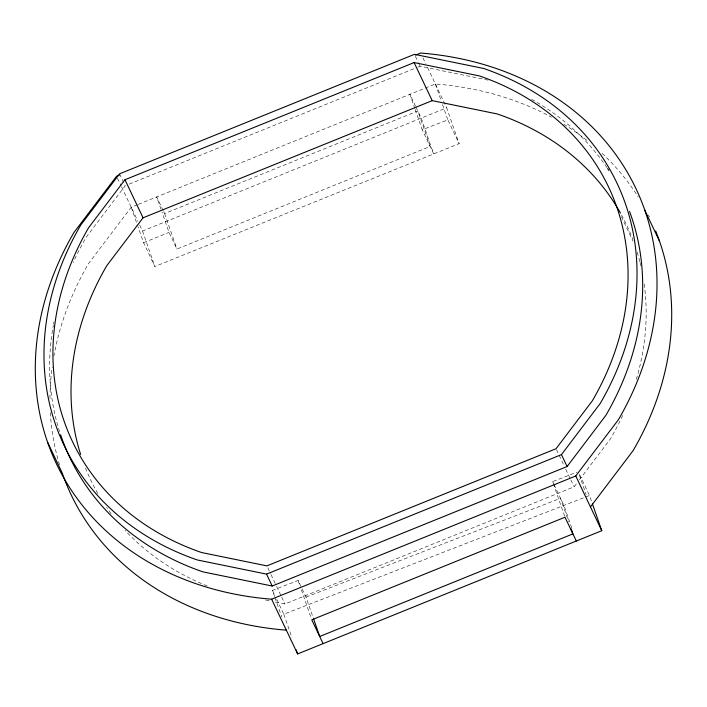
<?xml version="1.0" encoding="UTF-8"?>
<svg xmlns="http://www.w3.org/2000/svg" width="707" height="707" viewBox="0 0 707 707"><rect width="100%" height="100%" fill="white"/><g stroke="black" fill="none" stroke-linecap="round" stroke-linejoin="round"><path stroke-width="0.53" stroke-dasharray="3.54 2.65" d="M137.344 204.756L131.228 207.231L88.614 263.455A320.775 262.438 -25.4 0 0 53.9 356.063M275.341 602.002L284.965 603.964L574.119 486.805L576.762 483.323M579.395 479.832L610.415 438.914A296.737 242.775 -25.4 0 0 623.724 413.153M129.284 184.076L417.059 67.474M418.076 67.059L420.117 66.228L488.245 80.156M138.36 204.341L424.165 88.534M425.181 88.119L435.362 83.992A320.775 262.438 -25.4 0 1 551.522 117.176M163.671 211.614L164.607 213.576L417.81 110.972L430.156 146.455L176.944 249.058L169.035 232.4L161.983 212.118M139.712 225.082L142.531 231.03L446.665 107.8L459.135 143.654L154.868 266.512L143.565 242.713L137.927 226.496M143.565 242.713L169.035 232.4M415.195 109.514L422.238 129.796L447.831 119.854L459.135 143.654M274.634 596.514L272.504 590.398L298.098 580.465L306.007 597.123L313.219 617.847M564.646 516.207L552.618 481.617L577.186 472.082M306.007 597.123L560.527 498.285L568.667 521.678M276.746 599.324L283.807 614.206L589.514 495.483L592.033 502.739M265.726 600.031L271.064 601.127M621.391 216.704L632.986 241.122M422.972 57.886L425.72 63.692M427.558 67.554L446.665 107.8M415.407 56.313L418.235 62.26M418.703 63.259L420.117 66.228M415.486 106.077L409.901 94.314L414.841 108.507M415.955 107.049L421.204 118.113L433.541 153.596L422.238 129.796M579.625 474.653L589.514 495.483M556.497 449.696L563.921 465.321M565.777 469.227L570.408 478.993M570.876 479.965L574.119 486.805M552.618 481.617L553.546 483.579M554.014 484.56L563.921 505.425L571.707 527.802M163.211 210.633L156.689 196.917L161.629 211.11M119.554 173.834L125.201 185.729L86.475 236.827A305.981 250.34 -25.4 0 0 73.13 262.562M117.459 178.226L121.127 185.959M121.586 186.922L137.821 221.114M267.812 567.836L270.595 573.695M271.055 574.676L276.163 585.414M276.623 586.395L281.262 596.16M281.722 597.132L284.965 603.964M272.504 590.398L274.864 595.356M579.289 474.786L586.138 494.476M435.362 83.992L441.062 100.385M442.494 104.486L447.831 119.854M298.098 580.465L299.901 585.643M301.341 589.788L311.433 618.793M164.607 213.576L176.944 249.058M283.807 614.206L291.964 637.643M274.988 597.539L281.722 616.902M142.531 231.03L154.868 266.512M131.228 207.231L137.573 225.48M59.582 431.606A305.981 250.34 -25.4 0 1 53.37 325.114M53.573 324.027A305.981 250.34 -25.4 0 1 53.979 321.844M531.664 99.289A305.981 250.34 -25.4 0 1 607.004 167.692M59.538 464.782A320.775 262.438 -25.4 0 1 50.285 411.465M49.985 398.43A320.775 262.438 -25.4 0 1 52.185 366.986M563.771 124.238A320.775 262.438 -25.4 0 1 588.692 141.762M602.081 153.366A320.775 262.438 -25.4 0 1 638.174 196.891M648.434 215.025A320.775 262.438 -25.4 0 1 649.406 216.987M637.166 252.16A296.737 242.775 -25.4 0 1 639.791 261.528M640.056 262.589A296.737 242.775 -25.4 0 1 640.816 265.761M644.183 284.064A296.737 242.775 -25.4 0 1 636.017 380.419M207.231 585.97A296.737 242.775 -25.4 0 1 125.033 530.33M111.105 513.662A296.737 242.775 -25.4 0 1 106.633 507.44M97.813 493.477A296.737 242.775 -25.4 0 1 84.584 465.727M621.515 214.99A296.737 242.775 -25.4 0 1 632.588 238.895"/><path stroke-width="1.06" d="M124.971 179.737L88.667 227.627A296.737 242.775 -25.4 0 0 201.654 552.547L266.884 565.883L556.038 448.715L592.333 400.825A296.737 242.775 -25.4 0 0 479.346 75.905L414.116 62.569L124.971 179.737L143.053 217.818L106.757 265.708A296.737 242.775 -25.4 0 0 80.642 454.513M561.455 454.619L600.181 403.529A305.981 250.34 -25.4 0 0 483.676 68.482L414.47 54.333L119.554 173.834L80.828 224.923A305.981 250.34 -25.4 0 0 197.333 559.971L266.539 574.119L561.455 454.619L567.102 466.523L272.186 586.023L202.98 571.875A305.981 250.34 -25.4 0 1 60.599 434.699M567.102 466.523L605.828 415.424A305.981 250.34 -25.4 0 0 629.539 211.42M119.598 175.044L116.54 176.29L73.926 232.515A320.775 262.438 -25.4 0 0 271.638 599.2L575.772 475.97L618.386 419.746A320.775 262.438 -25.4 0 0 420.674 53.052L415.566 55.119M590.46 506.91L633.074 450.686A320.775 262.438 -25.4 0 0 655.654 230.95M143.053 217.818L432.207 100.65L497.428 113.986A296.737 242.775 -25.4 0 1 620.454 213.054M271.638 599.2L297.629 653.948L601.763 530.71L592.395 503.773M644.775 210.156L659.472 241.096M414.116 62.569L432.207 100.65M575.772 475.97L601.763 530.71M576.302 541.032L564.999 517.224L311.787 619.827L323.09 643.635M266.539 574.119L272.186 586.023M47.528 442.096L62.225 473.045A320.775 262.438 -25.4 0 0 286.326 630.149M571.141 528.801L572.909 533.891L319.705 636.494L313.581 618.881M296.215 649.874L297.629 653.948M607.613 168.602A305.981 250.34 -25.4 0 1 608.824 170.431"/></g></svg>
